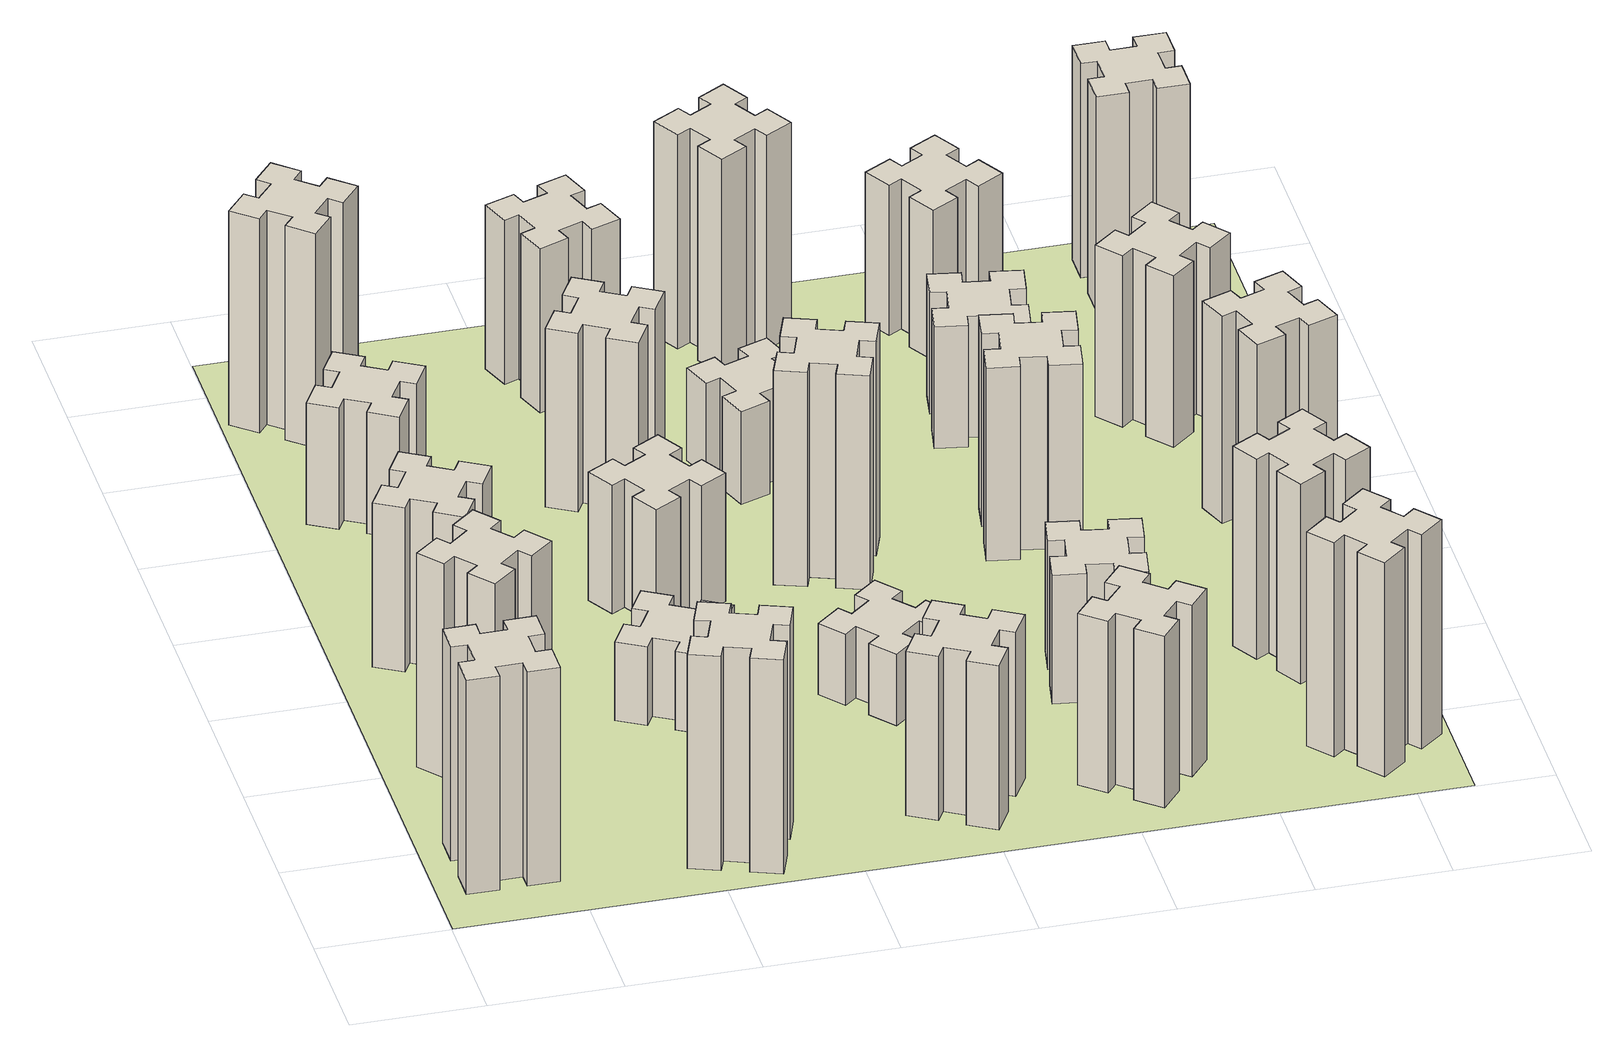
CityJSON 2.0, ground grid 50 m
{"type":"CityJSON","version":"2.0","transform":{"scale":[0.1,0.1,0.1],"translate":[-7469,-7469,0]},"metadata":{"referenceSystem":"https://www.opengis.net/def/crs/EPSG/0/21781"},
"CityObjects":{
"building1":{"type":"Building","attributes":{"class":"1000","function":"1000","usage":"1000","yearOfConstruction":2016,"roofType":"1000","measuredHeight":90,"storeysAboveGround":30,"storeysBelowGround":0},"geometry":[{"type":"Solid","lod":"1","boundaries":[[[[0,1,2,3,4,5,6,7,8,9,10,11,12,13,14,15,16,17,18,19]],[[17,16,20,21]],[[16,15,22,20]],[[15,14,23,22]],[[14,13,24,23]],[[13,12,25,24]],[[12,11,26,25]],[[11,10,27,26]],[[10,9,28,27]],[[9,8,29,28]],[[8,7,30,29]],[[7,6,31,30]],[[6,5,32,31]],[[5,4,33,32]],[[4,3,34,33]],[[3,2,35,34]],[[2,1,36,35]],[[1,0,37,36]],[[0,19,38,37]],[[19,18,39,38]],[[18,17,21,39]],[[24,25,26,27,28,29,30,31,32,33,34,35,36,37,38,39,21,20,22,23]]]]}]},
"building2":{"type":"Building","attributes":{"class":"1000","function":"1000","usage":"1000","yearOfConstruction":2016,"roofType":"1000","measuredHeight":90,"storeysAboveGround":30,"storeysBelowGround":0},"geometry":[{"type":"Solid","lod":"1","boundaries":[[[[40,41,42,43,44,45,46,47,48,49,50,51,52,53,54,55,56,57,58,59]],[[57,56,60,61]],[[56,55,62,60]],[[55,54,63,62]],[[54,53,64,63]],[[53,52,65,64]],[[52,51,66,65]],[[51,50,67,66]],[[50,49,68,67]],[[49,48,69,68]],[[48,47,70,69]],[[47,46,71,70]],[[46,45,72,71]],[[45,44,73,72]],[[44,43,74,73]],[[43,42,75,74]],[[42,41,76,75]],[[41,40,77,76]],[[40,59,78,77]],[[59,58,79,78]],[[58,57,61,79]],[[64,65,66,67,68,69,70,71,72,73,74,75,76,77,78,79,61,60,62,63]]]]}]},
"building3":{"type":"Building","attributes":{"class":"1000","function":"1000","usage":"1000","yearOfConstruction":2016,"roofType":"1000","measuredHeight":69,"storeysAboveGround":30,"storeysBelowGround":0},"geometry":[{"type":"Solid","lod":"1","boundaries":[[[[80,81,82,83,84,85,86,87,88,89,90,91,92,93,94,95,96,97,98,99]],[[97,96,100,101]],[[96,95,102,100]],[[95,94,103,102]],[[94,93,104,103]],[[93,92,105,104]],[[92,91,106,105]],[[91,90,107,106]],[[90,89,108,107]],[[89,88,109,108]],[[88,87,110,109]],[[87,86,111,110]],[[86,85,112,111]],[[85,84,113,112]],[[84,83,114,113]],[[83,82,115,114]],[[82,81,116,115]],[[81,80,117,116]],[[80,99,118,117]],[[99,98,119,118]],[[98,97,101,119]],[[104,105,106,107,108,109,110,111,112,113,114,115,116,117,118,119,101,100,102,103]]]]}]},
"building4":{"type":"Building","attributes":{"class":"1000","function":"1000","usage":"1000","yearOfConstruction":2016,"roofType":"1000","measuredHeight":51,"storeysAboveGround":30,"storeysBelowGround":0},"geometry":[{"type":"Solid","lod":"1","boundaries":[[[[120,121,122,123,124,125,126,127,128,129,130,131,132,133,134,135,136,137,138,139]],[[137,136,140,141]],[[136,135,142,140]],[[135,134,143,142]],[[134,133,144,143]],[[133,132,145,144]],[[132,131,146,145]],[[131,130,147,146]],[[130,129,148,147]],[[129,128,149,148]],[[128,127,150,149]],[[127,126,151,150]],[[126,125,152,151]],[[125,124,153,152]],[[124,123,154,153]],[[123,122,155,154]],[[122,121,156,155]],[[121,120,157,156]],[[120,139,158,157]],[[139,138,159,158]],[[138,137,141,159]],[[144,145,146,147,148,149,150,151,152,153,154,155,156,157,158,159,141,140,142,143]]]]}]},
"building5":{"type":"Building","attributes":{"class":"1000","function":"1000","usage":"1000","yearOfConstruction":2016,"roofType":"1000","measuredHeight":90,"storeysAboveGround":30,"storeysBelowGround":0},"geometry":[{"type":"Solid","lod":"1","boundaries":[[[[160,161,162,163,164,165,166,167,168,169,170,171,172,173,174,175,176,177,178,179]],[[177,176,180,181]],[[176,175,182,180]],[[175,174,183,182]],[[174,173,184,183]],[[173,172,185,184]],[[172,171,186,185]],[[171,170,187,186]],[[170,169,188,187]],[[169,168,189,188]],[[168,167,190,189]],[[167,166,191,190]],[[166,165,192,191]],[[165,164,193,192]],[[164,163,194,193]],[[163,162,195,194]],[[162,161,196,195]],[[161,160,197,196]],[[160,179,198,197]],[[179,178,199,198]],[[178,177,181,199]],[[184,185,186,187,188,189,190,191,192,193,194,195,196,197,198,199,181,180,182,183]]]]}]},
"building6":{"type":"Building","attributes":{"class":"1000","function":"1000","usage":"1000","yearOfConstruction":2016,"roofType":"1000","measuredHeight":90,"storeysAboveGround":30,"storeysBelowGround":0},"geometry":[{"type":"Solid","lod":"1","boundaries":[[[[200,201,202,203,204,205,206,207,208,209,210,211,212,213,214,215,216,217,218,219]],[[217,216,220,221]],[[216,215,222,220]],[[215,214,223,222]],[[214,213,224,223]],[[213,212,225,224]],[[212,211,226,225]],[[211,210,227,226]],[[210,209,228,227]],[[209,208,229,228]],[[208,207,230,229]],[[207,206,231,230]],[[206,205,232,231]],[[205,204,233,232]],[[204,203,234,233]],[[203,202,235,234]],[[202,201,236,235]],[[201,200,237,236]],[[200,219,238,237]],[[219,218,239,238]],[[218,217,221,239]],[[224,225,226,227,228,229,230,231,232,233,234,235,236,237,238,239,221,220,222,223]]]]}]},
"building7":{"type":"Building","attributes":{"class":"1000","function":"1000","usage":"1000","yearOfConstruction":2016,"roofType":"1000","measuredHeight":33,"storeysAboveGround":30,"storeysBelowGround":0},"geometry":[{"type":"Solid","lod":"1","boundaries":[[[[240,241,242,243,244,245,246,247,248,249,250,251,252,253,254,255,256,257,258,259]],[[257,256,260,261]],[[256,255,262,260]],[[255,254,263,262]],[[254,253,264,263]],[[253,252,265,264]],[[252,251,266,265]],[[251,250,267,266]],[[250,249,268,267]],[[249,248,269,268]],[[248,247,270,269]],[[247,246,271,270]],[[246,245,272,271]],[[245,244,273,272]],[[244,243,274,273]],[[243,242,275,274]],[[242,241,276,275]],[[241,240,277,276]],[[240,259,278,277]],[[259,258,279,278]],[[258,257,261,279]],[[264,265,266,267,268,269,270,271,272,273,274,275,276,277,278,279,261,260,262,263]]]]}]},
"building8":{"type":"Building","attributes":{"class":"1000","function":"1000","usage":"1000","yearOfConstruction":2016,"roofType":"1000","measuredHeight":54,"storeysAboveGround":30,"storeysBelowGround":0},"geometry":[{"type":"Solid","lod":"1","boundaries":[[[[280,281,282,283,284,285,286,287,288,289,290,291,292,293,294,295,296,297,298,299]],[[297,296,300,301]],[[296,295,302,300]],[[295,294,303,302]],[[294,293,304,303]],[[293,292,305,304]],[[292,291,306,305]],[[291,290,307,306]],[[290,289,308,307]],[[289,288,309,308]],[[288,287,310,309]],[[287,286,311,310]],[[286,285,312,311]],[[285,284,313,312]],[[284,283,314,313]],[[283,282,315,314]],[[282,281,316,315]],[[281,280,317,316]],[[280,299,318,317]],[[299,298,319,318]],[[298,297,301,319]],[[304,305,306,307,308,309,310,311,312,313,314,315,316,317,318,319,301,300,302,303]]]]}]},
"building9":{"type":"Building","attributes":{"class":"1000","function":"1000","usage":"1000","yearOfConstruction":2016,"roofType":"1000","measuredHeight":75,"storeysAboveGround":30,"storeysBelowGround":0},"geometry":[{"type":"Solid","lod":"1","boundaries":[[[[320,321,322,323,324,325,326,327,328,329,330,331,332,333,334,335,336,337,338,339]],[[337,336,340,341]],[[336,335,342,340]],[[335,334,343,342]],[[334,333,344,343]],[[333,332,345,344]],[[332,331,346,345]],[[331,330,347,346]],[[330,329,348,347]],[[329,328,349,348]],[[328,327,350,349]],[[327,326,351,350]],[[326,325,352,351]],[[325,324,353,352]],[[324,323,354,353]],[[323,322,355,354]],[[322,321,356,355]],[[321,320,357,356]],[[320,339,358,357]],[[339,338,359,358]],[[338,337,341,359]],[[344,345,346,347,348,349,350,351,352,353,354,355,356,357,358,359,341,340,342,343]]]]}]},
"building10":{"type":"Building","attributes":{"class":"1000","function":"1000","usage":"1000","yearOfConstruction":2016,"roofType":"1000","measuredHeight":69,"storeysAboveGround":30,"storeysBelowGround":0},"geometry":[{"type":"Solid","lod":"1","boundaries":[[[[360,361,362,363,364,365,366,367,368,369,370,371,372,373,374,375,376,377,378,379]],[[377,376,380,381]],[[376,375,382,380]],[[375,374,383,382]],[[374,373,384,383]],[[373,372,385,384]],[[372,371,386,385]],[[371,370,387,386]],[[370,369,388,387]],[[369,368,389,388]],[[368,367,390,389]],[[367,366,391,390]],[[366,365,392,391]],[[365,364,393,392]],[[364,363,394,393]],[[363,362,395,394]],[[362,361,396,395]],[[361,360,397,396]],[[360,379,398,397]],[[379,378,399,398]],[[378,377,381,399]],[[384,385,386,387,388,389,390,391,392,393,394,395,396,397,398,399,381,380,382,383]]]]}]},
"building11":{"type":"Building","attributes":{"class":"1000","function":"1000","usage":"1000","yearOfConstruction":2016,"roofType":"1000","measuredHeight":30,"storeysAboveGround":30,"storeysBelowGround":0},"geometry":[{"type":"Solid","lod":"1","boundaries":[[[[400,401,402,403,404,405,406,407,408,409,410,411,412,413,414,415,416,417,418,419]],[[417,416,420,421]],[[416,415,422,420]],[[415,414,423,422]],[[414,413,424,423]],[[413,412,425,424]],[[412,411,426,425]],[[411,410,427,426]],[[410,409,428,427]],[[409,408,429,428]],[[408,407,430,429]],[[407,406,431,430]],[[406,405,432,431]],[[405,404,433,432]],[[404,403,434,433]],[[403,402,435,434]],[[402,401,436,435]],[[401,400,437,436]],[[400,419,438,437]],[[419,418,439,438]],[[418,417,421,439]],[[424,425,426,427,428,429,430,431,432,433,434,435,436,437,438,439,421,420,422,423]]]]}]},
"building12":{"type":"Building","attributes":{"class":"1000","function":"1000","usage":"1000","yearOfConstruction":2016,"roofType":"1000","measuredHeight":69,"storeysAboveGround":30,"storeysBelowGround":0},"geometry":[{"type":"Solid","lod":"1","boundaries":[[[[440,441,442,443,444,445,446,447,448,449,450,451,452,453,454,455,456,457,458,459]],[[457,456,460,461]],[[456,455,462,460]],[[455,454,463,462]],[[454,453,464,463]],[[453,452,465,464]],[[452,451,466,465]],[[451,450,467,466]],[[450,449,468,467]],[[449,448,469,468]],[[448,447,470,469]],[[447,446,471,470]],[[446,445,472,471]],[[445,444,473,472]],[[444,443,474,473]],[[443,442,475,474]],[[442,441,476,475]],[[441,440,477,476]],[[440,459,478,477]],[[459,458,479,478]],[[458,457,461,479]],[[464,465,466,467,468,469,470,471,472,473,474,475,476,477,478,479,461,460,462,463]]]]}]},
"building13":{"type":"Building","attributes":{"class":"1000","function":"1000","usage":"1000","yearOfConstruction":2016,"roofType":"1000","measuredHeight":90,"storeysAboveGround":30,"storeysBelowGround":0},"geometry":[{"type":"Solid","lod":"1","boundaries":[[[[480,481,482,483,484,485,486,487,488,489,490,491,492,493,494,495,496,497,498,499]],[[497,496,500,501]],[[496,495,502,500]],[[495,494,503,502]],[[494,493,504,503]],[[493,492,505,504]],[[492,491,506,505]],[[491,490,507,506]],[[490,489,508,507]],[[489,488,509,508]],[[488,487,510,509]],[[487,486,511,510]],[[486,485,512,511]],[[485,484,513,512]],[[484,483,514,513]],[[483,482,515,514]],[[482,481,516,515]],[[481,480,517,516]],[[480,499,518,517]],[[499,498,519,518]],[[498,497,501,519]],[[504,505,506,507,508,509,510,511,512,513,514,515,516,517,518,519,501,500,502,503]]]]}]},
"building14":{"type":"Building","attributes":{"class":"1000","function":"1000","usage":"1000","yearOfConstruction":2016,"roofType":"1000","measuredHeight":39,"storeysAboveGround":30,"storeysBelowGround":0},"geometry":[{"type":"Solid","lod":"1","boundaries":[[[[520,521,522,523,524,525,526,527,528,529,530,531,532,533,534,535,536,537,538,539]],[[537,536,540,541]],[[536,535,542,540]],[[535,534,543,542]],[[534,533,544,543]],[[533,532,545,544]],[[532,531,546,545]],[[531,530,547,546]],[[530,529,548,547]],[[529,528,549,548]],[[528,527,550,549]],[[527,526,551,550]],[[526,525,552,551]],[[525,524,553,552]],[[524,523,554,553]],[[523,522,555,554]],[[522,521,556,555]],[[521,520,557,556]],[[520,539,558,557]],[[539,538,559,558]],[[538,537,541,559]],[[544,545,546,547,548,549,550,551,552,553,554,555,556,557,558,559,541,540,542,543]]]]}]},
"building15":{"type":"Building","attributes":{"class":"1000","function":"1000","usage":"1000","yearOfConstruction":2016,"roofType":"1000","measuredHeight":72,"storeysAboveGround":30,"storeysBelowGround":0},"geometry":[{"type":"Solid","lod":"1","boundaries":[[[[560,561,562,563,564,565,566,567,568,569,570,571,572,573,574,575,576,577,578,579]],[[577,576,580,581]],[[576,575,582,580]],[[575,574,583,582]],[[574,573,584,583]],[[573,572,585,584]],[[572,571,586,585]],[[571,570,587,586]],[[570,569,588,587]],[[569,568,589,588]],[[568,567,590,589]],[[567,566,591,590]],[[566,565,592,591]],[[565,564,593,592]],[[564,563,594,593]],[[563,562,595,594]],[[562,561,596,595]],[[561,560,597,596]],[[560,579,598,597]],[[579,578,599,598]],[[578,577,581,599]],[[584,585,586,587,588,589,590,591,592,593,594,595,596,597,598,599,581,580,582,583]]]]}]},
"building16":{"type":"Building","attributes":{"class":"1000","function":"1000","usage":"1000","yearOfConstruction":2016,"roofType":"1000","measuredHeight":90,"storeysAboveGround":30,"storeysBelowGround":0},"geometry":[{"type":"Solid","lod":"1","boundaries":[[[[600,601,602,603,604,605,606,607,608,609,610,611,612,613,614,615,616,617,618,619]],[[617,616,620,621]],[[616,615,622,620]],[[615,614,623,622]],[[614,613,624,623]],[[613,612,625,624]],[[612,611,626,625]],[[611,610,627,626]],[[610,609,628,627]],[[609,608,629,628]],[[608,607,630,629]],[[607,606,631,630]],[[606,605,632,631]],[[605,604,633,632]],[[604,603,634,633]],[[603,602,635,634]],[[602,601,636,635]],[[601,600,637,636]],[[600,619,638,637]],[[619,618,639,638]],[[618,617,621,639]],[[624,625,626,627,628,629,630,631,632,633,634,635,636,637,638,639,621,620,622,623]]]]}]},
"building17":{"type":"Building","attributes":{"class":"1000","function":"1000","usage":"1000","yearOfConstruction":2016,"roofType":"1000","measuredHeight":54,"storeysAboveGround":30,"storeysBelowGround":0},"geometry":[{"type":"Solid","lod":"1","boundaries":[[[[640,641,642,643,644,645,646,647,648,649,650,651,652,653,654,655,656,657,658,659]],[[657,656,660,661]],[[656,655,662,660]],[[655,654,663,662]],[[654,653,664,663]],[[653,652,665,664]],[[652,651,666,665]],[[651,650,667,666]],[[650,649,668,667]],[[649,648,669,668]],[[648,647,670,669]],[[647,646,671,670]],[[646,645,672,671]],[[645,644,673,672]],[[644,643,674,673]],[[643,642,675,674]],[[642,641,676,675]],[[641,640,677,676]],[[640,659,678,677]],[[659,658,679,678]],[[658,657,661,679]],[[664,665,666,667,668,669,670,671,672,673,674,675,676,677,678,679,661,660,662,663]]]]}]},
"building18":{"type":"Building","attributes":{"class":"1000","function":"1000","usage":"1000","yearOfConstruction":2016,"roofType":"1000","measuredHeight":81,"storeysAboveGround":30,"storeysBelowGround":0},"geometry":[{"type":"Solid","lod":"1","boundaries":[[[[680,681,682,683,684,685,686,687,688,689,690,691,692,693,694,695,696,697,698,699]],[[697,696,700,701]],[[696,695,702,700]],[[695,694,703,702]],[[694,693,704,703]],[[693,692,705,704]],[[692,691,706,705]],[[691,690,707,706]],[[690,689,708,707]],[[689,688,709,708]],[[688,687,710,709]],[[687,686,711,710]],[[686,685,712,711]],[[685,684,713,712]],[[684,683,714,713]],[[683,682,715,714]],[[682,681,716,715]],[[681,680,717,716]],[[680,699,718,717]],[[699,698,719,718]],[[698,697,701,719]],[[704,705,706,707,708,709,710,711,712,713,714,715,716,717,718,719,701,700,702,703]]]]}]},
"building19":{"type":"Building","attributes":{"class":"1000","function":"1000","usage":"1000","yearOfConstruction":2016,"roofType":"1000","measuredHeight":51,"storeysAboveGround":30,"storeysBelowGround":0},"geometry":[{"type":"Solid","lod":"1","boundaries":[[[[720,721,722,723,724,725,726,727,728,729,730,731,732,733,734,735,736,737,738,739]],[[737,736,740,741]],[[736,735,742,740]],[[735,734,743,742]],[[734,733,744,743]],[[733,732,745,744]],[[732,731,746,745]],[[731,730,747,746]],[[730,729,748,747]],[[729,728,749,748]],[[728,727,750,749]],[[727,726,751,750]],[[726,725,752,751]],[[725,724,753,752]],[[724,723,754,753]],[[723,722,755,754]],[[722,721,756,755]],[[721,720,757,756]],[[720,739,758,757]],[[739,738,759,758]],[[738,737,741,759]],[[744,745,746,747,748,749,750,751,752,753,754,755,756,757,758,759,741,740,742,743]]]]}]},
"building20":{"type":"Building","attributes":{"class":"1000","function":"1000","usage":"1000","yearOfConstruction":2016,"roofType":"1000","measuredHeight":90,"storeysAboveGround":30,"storeysBelowGround":0},"geometry":[{"type":"Solid","lod":"1","boundaries":[[[[760,761,762,763,764,765,766,767,768,769,770,771,772,773,774,775,776,777,778,779]],[[777,776,780,781]],[[776,775,782,780]],[[775,774,783,782]],[[774,773,784,783]],[[773,772,785,784]],[[772,771,786,785]],[[771,770,787,786]],[[770,769,788,787]],[[769,768,789,788]],[[768,767,790,789]],[[767,766,791,790]],[[766,765,792,791]],[[765,764,793,792]],[[764,763,794,793]],[[763,762,795,794]],[[762,761,796,795]],[[761,760,797,796]],[[760,779,798,797]],[[779,778,799,798]],[[778,777,781,799]],[[784,785,786,787,788,789,790,791,792,793,794,795,796,797,798,799,781,780,782,783]]]]}]},
"building21":{"type":"Building","attributes":{"class":"1000","function":"1000","usage":"1000","yearOfConstruction":2016,"roofType":"1000","measuredHeight":63,"storeysAboveGround":30,"storeysBelowGround":0},"geometry":[{"type":"Solid","lod":"1","boundaries":[[[[800,801,802,803,804,805,806,807,808,809,810,811,812,813,814,815,816,817,818,819]],[[817,816,820,821]],[[816,815,822,820]],[[815,814,823,822]],[[814,813,824,823]],[[813,812,825,824]],[[812,811,826,825]],[[811,810,827,826]],[[810,809,828,827]],[[809,808,829,828]],[[808,807,830,829]],[[807,806,831,830]],[[806,805,832,831]],[[805,804,833,832]],[[804,803,834,833]],[[803,802,835,834]],[[802,801,836,835]],[[801,800,837,836]],[[800,819,838,837]],[[819,818,839,838]],[[818,817,821,839]],[[824,825,826,827,828,829,830,831,832,833,834,835,836,837,838,839,821,820,822,823]]]]}]},
"building22":{"type":"Building","attributes":{"class":"1000","function":"1000","usage":"1000","yearOfConstruction":2016,"roofType":"1000","measuredHeight":84,"storeysAboveGround":30,"storeysBelowGround":0},"geometry":[{"type":"Solid","lod":"1","boundaries":[[[[840,841,842,843,844,845,846,847,848,849,850,851,852,853,854,855,856,857,858,859]],[[857,856,860,861]],[[856,855,862,860]],[[855,854,863,862]],[[854,853,864,863]],[[853,852,865,864]],[[852,851,866,865]],[[851,850,867,866]],[[850,849,868,867]],[[849,848,869,868]],[[848,847,870,869]],[[847,846,871,870]],[[846,845,872,871]],[[845,844,873,872]],[[844,843,874,873]],[[843,842,875,874]],[[842,841,876,875]],[[841,840,877,876]],[[840,859,878,877]],[[859,858,879,878]],[[858,857,861,879]],[[864,865,866,867,868,869,870,871,872,873,874,875,876,877,878,879,861,860,862,863]]]]}]},
"building23":{"type":"Building","attributes":{"class":"1000","function":"1000","usage":"1000","yearOfConstruction":2016,"roofType":"1000","measuredHeight":87,"storeysAboveGround":30,"storeysBelowGround":0},"geometry":[{"type":"Solid","lod":"1","boundaries":[[[[880,881,882,883,884,885,886,887,888,889,890,891,892,893,894,895,896,897,898,899]],[[897,896,900,901]],[[896,895,902,900]],[[895,894,903,902]],[[894,893,904,903]],[[893,892,905,904]],[[892,891,906,905]],[[891,890,907,906]],[[890,889,908,907]],[[889,888,909,908]],[[888,887,910,909]],[[887,886,911,910]],[[886,885,912,911]],[[885,884,913,912]],[[884,883,914,913]],[[883,882,915,914]],[[882,881,916,915]],[[881,880,917,916]],[[880,899,918,917]],[[899,898,919,918]],[[898,897,901,919]],[[904,905,906,907,908,909,910,911,912,913,914,915,916,917,918,919,901,900,902,903]]]]}]},
"building24":{"type":"Building","attributes":{"class":"1000","function":"1000","usage":"1000","yearOfConstruction":2016,"roofType":"1000","measuredHeight":72,"storeysAboveGround":30,"storeysBelowGround":0},"geometry":[{"type":"Solid","lod":"1","boundaries":[[[[920,921,922,923,924,925,926,927,928,929,930,931,932,933,934,935,936,937,938,939]],[[937,936,940,941]],[[936,935,942,940]],[[935,934,943,942]],[[934,933,944,943]],[[933,932,945,944]],[[932,931,946,945]],[[931,930,947,946]],[[930,929,948,947]],[[929,928,949,948]],[[928,927,950,949]],[[927,926,951,950]],[[926,925,952,951]],[[925,924,953,952]],[[924,923,954,953]],[[923,922,955,954]],[[922,921,956,955]],[[921,920,957,956]],[[920,939,958,957]],[[939,938,959,958]],[[938,937,941,959]],[[944,945,946,947,948,949,950,951,952,953,954,955,956,957,958,959,941,940,942,943]]]]}]},
"building25":{"type":"Building","attributes":{"class":"1000","function":"1000","usage":"1000","yearOfConstruction":2016,"roofType":"1000","measuredHeight":90,"storeysAboveGround":30,"storeysBelowGround":0},"geometry":[{"type":"Solid","lod":"1","boundaries":[[[[960,961,962,963,964,965,966,967,968,969,970,971,972,973,974,975,976,977,978,979]],[[977,976,980,981]],[[976,975,982,980]],[[975,974,983,982]],[[974,973,984,983]],[[973,972,985,984]],[[972,971,986,985]],[[971,970,987,986]],[[970,969,988,987]],[[969,968,989,988]],[[968,967,990,989]],[[967,966,991,990]],[[966,965,992,991]],[[965,964,993,992]],[[964,963,994,993]],[[963,962,995,994]],[[962,961,996,995]],[[961,960,997,996]],[[960,979,998,997]],[[979,978,999,998]],[[978,977,981,999]],[[984,985,986,987,988,989,990,991,992,993,994,995,996,997,998,999,981,980,982,983]]]]}]},
"landuse1":{"type":"LandUse","attributes":{"name":"plot1","function":"1010"},"geometry":[{"type":"MultiSurface","lod":"1","boundaries":[[[1000,1001,1002,1003]]]}]}
},
"vertices":[
[165,425,0],[165,325,0],[105,325,0],[105,205,0],[225,205,0],[225,265,0],[325,265,0],[325,205,0],[445,205,0],[445,325,0],[385,325,0],[385,425,0],[445,425,0],[445,545,0],[325,545,0],[325,485,0],[225,485,0],[225,545,0],[105,545,0],[105,425,0],[225,485,900],[225,545,900],[325,485,900],[325,545,900],[445,545,900],[445,425,900],[385,425,900],[385,325,900],[445,325,900],[445,205,900],[325,205,900],[325,265,900],[225,265,900],[225,205,900],[105,205,900],[105,325,900],[165,325,900],[165,425,900],[105,425,900],[105,545,900],
[492,1048,0],[427,1124,0],[473,1163,0],[396,1255,0],[304,1178,0],[343,1132,0],[266,1067,0],[228,1113,0],[136,1036,0],[213,944,0],[259,983,0],[323,906,0],[277,868,0],[354,776,0],[446,853,0],[408,899,0],[484,963,0],[523,917,0],[615,994,0],[538,1086,0],[484,963,900],[523,917,900],[408,899,900],[446,853,900],[354,776,900],[277,868,900],[323,906,900],[259,983,900],[213,944,900],[136,1036,900],[228,1113,900],[266,1067,900],[343,1132,900],[304,1178,900],[396,1255,900],[473,1163,900],[427,1124,900],[492,1048,900],[538,1086,900],[615,994,900],
[474,1826,0],[387,1876,0],[417,1928,0],[313,1988,0],[253,1884,0],[305,1854,0],[255,1767,0],[203,1797,0],[143,1693,0],[247,1633,0],[277,1685,0],[364,1635,0],[334,1583,0],[438,1523,0],[498,1627,0],[446,1657,0],[496,1744,0],[548,1714,0],[608,1818,0],[504,1878,0],[496,1744,690],[548,1714,690],[446,1657,690],[498,1627,690],[438,1523,690],[334,1583,690],[364,1635,690],[277,1685,690],[247,1633,690],[143,1693,690],[203,1797,690],[255,1767,690],[305,1854,690],[253,1884,690],[313,1988,690],[417,1928,690],[387,1876,690],[474,1826,690],[504,1878,690],[608,1818,690],
[446,2597,0],[496,2684,0],[548,2654,0],[608,2758,0],[504,2818,0],[474,2766,0],[387,2816,0],[417,2868,0],[313,2928,0],[253,2824,0],[305,2794,0],[255,2707,0],[203,2737,0],[143,2633,0],[247,2573,0],[277,2625,0],[364,2575,0],[334,2523,0],[438,2463,0],[498,2567,0],[364,2575,510],[334,2523,510],[277,2625,510],[247,2573,510],[143,2633,510],[203,2737,510],[255,2707,510],[305,2794,510],[253,2824,510],[313,2928,510],[417,2868,510],[387,2816,510],[474,2766,510],[504,2818,510],[608,2758,510],[548,2654,510],[496,2684,510],[446,2597,510],[498,2567,510],[438,2463,510],
[1029,360,0],[995,266,0],[939,287,0],[897,174,0],[1010,133,0],[1031,189,0],[1125,155,0],[1104,99,0],[1217,57,0],[1258,170,0],[1202,191,0],[1236,285,0],[1292,264,0],[1333,377,0],[1220,418,0],[1200,362,0],[1106,396,0],[1127,452,0],[1014,493,0],[973,380,0],[1106,396,900],[1127,452,900],[1200,362,900],[1220,418,900],[1333,377,900],[1292,264,900],[1236,285,900],[1202,191,900],[1258,170,900],[1217,57,900],[1104,99,900],[1125,155,900],[1031,189,900],[1010,133,900],[897,174,900],[939,287,900],[995,266,900],[1029,360,900],[973,380,900],[1014,493,900],
[384,3387,0],[308,3452,0],[346,3498,0],[254,3575,0],[177,3483,0],[223,3444,0],[159,3368,0],[113,3406,0],[36,3314,0],[128,3237,0],[166,3283,0],[243,3219,0],[204,3173,0],[296,3096,0],[373,3188,0],[327,3226,0],[392,3303,0],[438,3264,0],[515,3356,0],[423,3433,0],[392,3303,900],[438,3264,900],[327,3226,900],[373,3188,900],[296,3096,900],[204,3173,900],[243,3219,900],[166,3283,900],[128,3237,900],[36,3314,900],[113,3406,900],[159,3368,900],[223,3444,900],[177,3483,900],[254,3575,900],[346,3498,900],[308,3452,900],[384,3387,900],[423,3433,900],[515,3356,900],
[1186,1117,0],[1236,1204,0],[1288,1174,0],[1348,1278,0],[1244,1338,0],[1214,1286,0],[1127,1336,0],[1157,1388,0],[1053,1448,0],[993,1344,0],[1045,1314,0],[995,1227,0],[943,1257,0],[883,1153,0],[987,1093,0],[1017,1145,0],[1104,1095,0],[1074,1043,0],[1178,983,0],[1238,1087,0],[1104,1095,330],[1074,1043,330],[1017,1145,330],[987,1093,330],[883,1153,330],[943,1257,330],[995,1227,330],[1045,1314,330],[993,1344,330],[1053,1448,330],[1157,1388,330],[1127,1336,330],[1214,1286,330],[1244,1338,330],[1348,1278,330],[1288,1174,330],[1236,1204,330],[1186,1117,330],[1238,1087,330],[1178,983,330],
[1336,1867,0],[1286,1954,0],[1338,1984,0],[1278,2088,0],[1174,2028,0],[1204,1976,0],[1117,1926,0],[1087,1978,0],[983,1918,0],[1043,1814,0],[1095,1844,0],[1145,1757,0],[1093,1727,0],[1153,1623,0],[1257,1683,0],[1227,1735,0],[1314,1785,0],[1344,1733,0],[1448,1793,0],[1388,1897,0],[1314,1785,540],[1344,1733,540],[1227,1735,540],[1257,1683,540],[1153,1623,540],[1093,1727,540],[1145,1757,540],[1095,1844,540],[1043,1814,540],[983,1918,540],[1087,1978,540],[1117,1926,540],[1204,1976,540],[1174,2028,540],[1278,2088,540],[1338,1984,540],[1286,1954,540],[1336,1867,540],[1388,1897,540],[1448,1793,540],
[1314,2666,0],[1227,2716,0],[1257,2768,0],[1153,2828,0],[1093,2724,0],[1145,2694,0],[1095,2607,0],[1043,2637,0],[983,2533,0],[1087,2473,0],[1117,2525,0],[1204,2475,0],[1174,2423,0],[1278,2363,0],[1338,2467,0],[1286,2497,0],[1336,2584,0],[1388,2554,0],[1448,2658,0],[1344,2718,0],[1336,2584,750],[1388,2554,750],[1286,2497,750],[1338,2467,750],[1278,2363,750],[1174,2423,750],[1204,2475,750],[1117,2525,750],[1087,2473,750],[983,2533,750],[1043,2637,750],[1095,2607,750],[1145,2694,750],[1093,2724,750],[1153,2828,750],[1257,2768,750],[1227,2716,750],[1314,2666,750],[1344,2718,750],[1448,2658,750],
[1857,305,0],[1944,255,0],[1914,203,0],[2018,143,0],[2078,247,0],[2026,277,0],[2076,364,0],[2128,334,0],[2188,438,0],[2084,498,0],[2054,446,0],[1967,496,0],[1997,548,0],[1893,608,0],[1833,504,0],[1885,474,0],[1835,387,0],[1783,417,0],[1723,313,0],[1827,253,0],[1835,387,690],[1783,417,690],[1885,474,690],[1833,504,690],[1893,608,690],[1997,548,690],[1967,496,690],[2054,446,690],[2084,498,690],[2188,438,690],[2128,334,690],[2076,364,690],[2026,277,690],[2078,247,690],[2018,143,690],[1914,203,690],[1944,255,690],[1857,305,690],[1827,253,690],[1723,313,690],
[1823,1232,0],[1746,1167,0],[1708,1213,0],[1616,1136,0],[1693,1044,0],[1739,1083,0],[1803,1006,0],[1757,968,0],[1834,876,0],[1926,953,0],[1888,999,0],[1964,1063,0],[2003,1017,0],[2095,1094,0],[2018,1186,0],[1972,1148,0],[1907,1224,0],[1953,1263,0],[1876,1355,0],[1784,1278,0],[1907,1224,300],[1953,1263,300],[1972,1148,300],[2018,1186,300],[2095,1094,300],[2003,1017,300],[1964,1063,300],[1888,999,300],[1926,953,300],[1834,876,300],[1757,968,300],[1803,1006,300],[1739,1083,300],[1693,1044,300],[1616,1136,300],[1708,1213,300],[1746,1167,300],[1823,1232,300],[1784,1278,300],[1876,1355,300],
[1225,3456,0],[1131,3422,0],[1110,3478,0],[997,3437,0],[1039,3324,0],[1095,3345,0],[1129,3251,0],[1073,3230,0],[1114,3117,0],[1227,3159,0],[1206,3215,0],[1300,3249,0],[1320,3193,0],[1433,3234,0],[1392,3347,0],[1336,3326,0],[1302,3420,0],[1358,3440,0],[1317,3553,0],[1204,3512,0],[1302,3420,690],[1358,3440,690],[1336,3326,690],[1392,3347,690],[1433,3234,690],[1320,3193,690],[1300,3249,690],[1206,3215,690],[1227,3159,690],[1114,3117,690],[1073,3230,690],[1129,3251,690],[1095,3345,690],[1039,3324,690],[997,3437,690],[1110,3478,690],[1131,3422,690],[1225,3456,690],[1204,3512,690],[1317,3553,690],
[1940,2042,0],[1846,2076,0],[1867,2132,0],[1754,2173,0],[1713,2060,0],[1769,2040,0],[1735,1946,0],[1679,1967,0],[1637,1854,0],[1750,1813,0],[1771,1869,0],[1865,1835,0],[1844,1779,0],[1957,1737,0],[1998,1850,0],[1942,1871,0],[1976,1965,0],[2032,1944,0],[2073,2057,0],[1960,2098,0],[1976,1965,900],[2032,1944,900],[1942,1871,900],[1998,1850,900],[1957,1737,900],[1844,1779,900],[1865,1835,900],[1771,1869,900],[1750,1813,900],[1637,1854,900],[1679,1967,900],[1735,1946,900],[1769,2040,900],[1713,2060,900],[1754,2173,900],[1867,2132,900],[1846,2076,900],[1940,2042,900],[1960,2098,900],[2073,2057,900],
[1876,2586,0],[1842,2680,0],[1898,2700,0],[1857,2813,0],[1744,2772,0],[1765,2716,0],[1671,2682,0],[1650,2738,0],[1537,2697,0],[1579,2584,0],[1635,2605,0],[1669,2511,0],[1613,2490,0],[1654,2377,0],[1767,2419,0],[1746,2475,0],[1840,2509,0],[1860,2453,0],[1973,2494,0],[1932,2607,0],[1840,2509,390],[1860,2453,390],[1746,2475,390],[1767,2419,390],[1654,2377,390],[1613,2490,390],[1669,2511,390],[1635,2605,390],[1579,2584,390],[1537,2697,390],[1650,2738,390],[1671,2682,390],[1765,2716,390],[1744,2772,390],[1857,2813,390],[1898,2700,390],[1842,2680,390],[1876,2586,390],[1932,2607,390],[1973,2494,390],
[2486,323,0],[2563,259,0],[2524,213,0],[2616,136,0],[2693,228,0],[2647,266,0],[2712,343,0],[2758,304,0],[2835,396,0],[2743,473,0],[2704,427,0],[2628,492,0],[2666,538,0],[2574,615,0],[2497,523,0],[2543,484,0],[2479,408,0],[2433,446,0],[2356,354,0],[2448,277,0],[2479,408,720],[2433,446,720],[2543,484,720],[2497,523,720],[2574,615,720],[2666,538,720],[2628,492,720],[2704,427,720],[2743,473,720],[2835,396,720],[2758,304,720],[2712,343,720],[2647,266,720],[2693,228,720],[2616,136,720],[2524,213,720],[2563,259,720],[2486,323,720],[2448,277,720],[2356,354,720],
[1844,3556,0],[1757,3506,0],[1727,3558,0],[1623,3498,0],[1683,3394,0],[1735,3424,0],[1785,3337,0],[1733,3307,0],[1793,3203,0],[1897,3263,0],[1867,3315,0],[1954,3365,0],[1984,3313,0],[2088,3373,0],[2028,3477,0],[1976,3447,0],[1926,3534,0],[1978,3564,0],[1918,3668,0],[1814,3608,0],[1926,3534,900],[1978,3564,900],[1976,3447,900],[2028,3477,900],[2088,3373,900],[1984,3313,900],[1954,3365,900],[1867,3315,900],[1897,3263,900],[1793,3203,900],[1733,3307,900],[1785,3337,900],[1735,3424,900],[1683,3394,900],[1623,3498,900],[1727,3558,900],[1757,3506,900],[1844,3556,900],[1814,3608,900],[1918,3668,900],
[2496,1084,0],[2478,985,0],[2419,996,0],[2398,877,0],[2517,857,0],[2527,916,0],[2625,898,0],[2615,839,0],[2733,818,0],[2754,937,0],[2695,947,0],[2712,1045,0],[2771,1035,0],[2792,1153,0],[2674,1174,0],[2664,1115,0],[2565,1132,0],[2576,1191,0],[2457,1212,0],[2437,1094,0],[2565,1132,540],[2576,1191,540],[2664,1115,540],[2674,1174,540],[2792,1153,540],[2771,1035,540],[2712,1045,540],[2695,947,540],[2754,937,540],[2733,818,540],[2615,839,540],[2625,898,540],[2527,916,540],[2517,857,540],[2398,877,540],[2419,996,540],[2478,985,540],[2496,1084,540],[2437,1094,540],[2457,1212,540],
[2527,1856,0],[2625,1838,0],[2615,1779,0],[2733,1758,0],[2754,1877,0],[2695,1887,0],[2712,1985,0],[2771,1975,0],[2792,2093,0],[2674,2114,0],[2664,2055,0],[2565,2072,0],[2576,2131,0],[2457,2152,0],[2437,2034,0],[2496,2024,0],[2478,1925,0],[2419,1936,0],[2398,1817,0],[2517,1797,0],[2478,1925,810],[2419,1936,810],[2496,2024,810],[2437,2034,810],[2457,2152,810],[2576,2131,810],[2565,2072,810],[2664,2055,810],[2674,2114,810],[2792,2093,810],[2771,1975,810],[2712,1985,810],[2695,1887,810],[2754,1877,810],[2733,1758,810],[2615,1779,810],[2625,1838,810],[2527,1856,810],[2517,1797,810],[2398,1817,810],
[2664,2795,0],[2565,2812,0],[2576,2871,0],[2457,2892,0],[2437,2774,0],[2496,2764,0],[2478,2665,0],[2419,2676,0],[2398,2557,0],[2517,2537,0],[2527,2596,0],[2625,2578,0],[2615,2519,0],[2733,2498,0],[2754,2617,0],[2695,2627,0],[2712,2725,0],[2771,2715,0],[2792,2833,0],[2674,2854,0],[2712,2725,510],[2771,2715,510],[2695,2627,510],[2754,2617,510],[2733,2498,510],[2615,2519,510],[2625,2578,510],[2527,2596,510],[2517,2537,510],[2398,2557,510],[2419,2676,510],[2478,2665,510],[2496,2764,510],[2437,2774,510],[2457,2892,510],[2576,2871,510],[2565,2812,510],[2664,2795,510],[2674,2854,510],[2792,2833,510],
[3468,259,0],[3544,323,0],[3583,277,0],[3675,354,0],[3598,446,0],[3552,408,0],[3487,484,0],[3533,523,0],[3456,615,0],[3364,538,0],[3403,492,0],[3326,427,0],[3288,473,0],[3196,396,0],[3273,304,0],[3319,343,0],[3383,266,0],[3337,228,0],[3414,136,0],[3506,213,0],[3383,266,900],[3337,228,900],[3319,343,900],[3273,304,900],[3196,396,900],[3288,473,900],[3326,427,900],[3403,492,900],[3364,538,900],[3456,615,900],[3533,523,900],[3487,484,900],[3552,408,900],[3598,446,900],[3675,354,900],[3583,277,900],[3544,323,900],[3468,259,900],[3506,213,900],[3414,136,900],
[2716,3347,0],[2666,3434,0],[2718,3464,0],[2658,3568,0],[2554,3508,0],[2584,3456,0],[2497,3406,0],[2467,3458,0],[2363,3398,0],[2423,3294,0],[2475,3324,0],[2525,3237,0],[2473,3207,0],[2533,3103,0],[2637,3163,0],[2607,3215,0],[2694,3265,0],[2724,3213,0],[2828,3273,0],[2768,3377,0],[2694,3265,630],[2724,3213,630],[2607,3215,630],[2637,3163,630],[2533,3103,630],[2473,3207,630],[2525,3237,630],[2475,3324,630],[2423,3294,630],[2363,3398,630],[2467,3458,630],[2497,3406,630],[2584,3456,630],[2554,3508,630],[2658,3568,630],[2718,3464,630],[2666,3434,630],[2716,3347,630],[2768,3377,630],[2828,3273,630],
[3215,1004,0],[3265,917,0],[3213,887,0],[3273,783,0],[3377,843,0],[3347,895,0],[3434,945,0],[3464,893,0],[3568,953,0],[3508,1057,0],[3456,1027,0],[3406,1114,0],[3458,1144,0],[3398,1248,0],[3294,1188,0],[3324,1136,0],[3237,1086,0],[3207,1138,0],[3103,1078,0],[3163,974,0],[3237,1086,840],[3207,1138,840],[3324,1136,840],[3294,1188,840],[3398,1248,840],[3458,1144,840],[3406,1114,840],[3456,1027,840],[3508,1057,840],[3568,953,840],[3464,893,840],[3434,945,840],[3347,895,840],[3377,843,840],[3273,783,840],[3213,887,840],[3265,917,840],[3215,1004,840],[3163,974,840],[3103,1078,840],
[3426,1735,0],[3520,1769,0],[3540,1713,0],[3653,1754,0],[3612,1867,0],[3556,1846,0],[3522,1940,0],[3578,1960,0],[3537,2073,0],[3424,2032,0],[3445,1976,0],[3351,1942,0],[3330,1998,0],[3217,1957,0],[3259,1844,0],[3315,1865,0],[3349,1771,0],[3293,1750,0],[3334,1637,0],[3447,1679,0],[3349,1771,870],[3293,1750,870],[3315,1865,870],[3259,1844,870],[3217,1957,870],[3330,1998,870],[3351,1942,870],[3445,1976,870],[3424,2032,870],[3537,2073,870],[3578,1960,870],[3522,1940,870],[3556,1846,870],[3612,1867,870],[3653,1754,870],[3540,1713,870],[3520,1769,870],[3426,1735,870],[3447,1679,870],[3334,1637,870],
[3119,2563,0],[3183,2486,0],[3137,2448,0],[3214,2356,0],[3306,2433,0],[3268,2479,0],[3344,2543,0],[3383,2497,0],[3475,2574,0],[3398,2666,0],[3352,2628,0],[3287,2704,0],[3333,2743,0],[3256,2835,0],[3164,2758,0],[3203,2712,0],[3126,2647,0],[3088,2693,0],[2996,2616,0],[3073,2524,0],[3126,2647,720],[3088,2693,720],[3203,2712,720],[3164,2758,720],[3256,2835,720],[3333,2743,720],[3287,2704,720],[3352,2628,720],[3398,2666,720],[3475,2574,720],[3383,2497,720],[3344,2543,720],[3268,2479,720],[3306,2433,720],[3214,2356,720],[3137,2448,720],[3183,2486,720],[3119,2563,720],[3073,2524,720],[2996,2616,720],
[3285,3325,0],[3385,3325,0],[3385,3265,0],[3505,3265,0],[3505,3385,0],[3445,3385,0],[3445,3485,0],[3505,3485,0],[3505,3605,0],[3385,3605,0],[3385,3545,0],[3285,3545,0],[3285,3605,0],[3165,3605,0],[3165,3485,0],[3225,3485,0],[3225,3385,0],[3165,3385,0],[3165,3265,0],[3285,3265,0],[3225,3385,900],[3165,3385,900],[3225,3485,900],[3165,3485,900],[3165,3605,900],[3285,3605,900],[3285,3545,900],[3385,3545,900],[3385,3605,900],[3505,3605,900],[3505,3485,900],[3445,3485,900],[3445,3385,900],[3505,3385,900],[3505,3265,900],[3385,3265,900],[3385,3325,900],[3285,3325,900],[3285,3265,900],[3165,3265,900],
[5,3705,0],[3705,3705,0],[3705,5,0],[5,5,0]
]}
